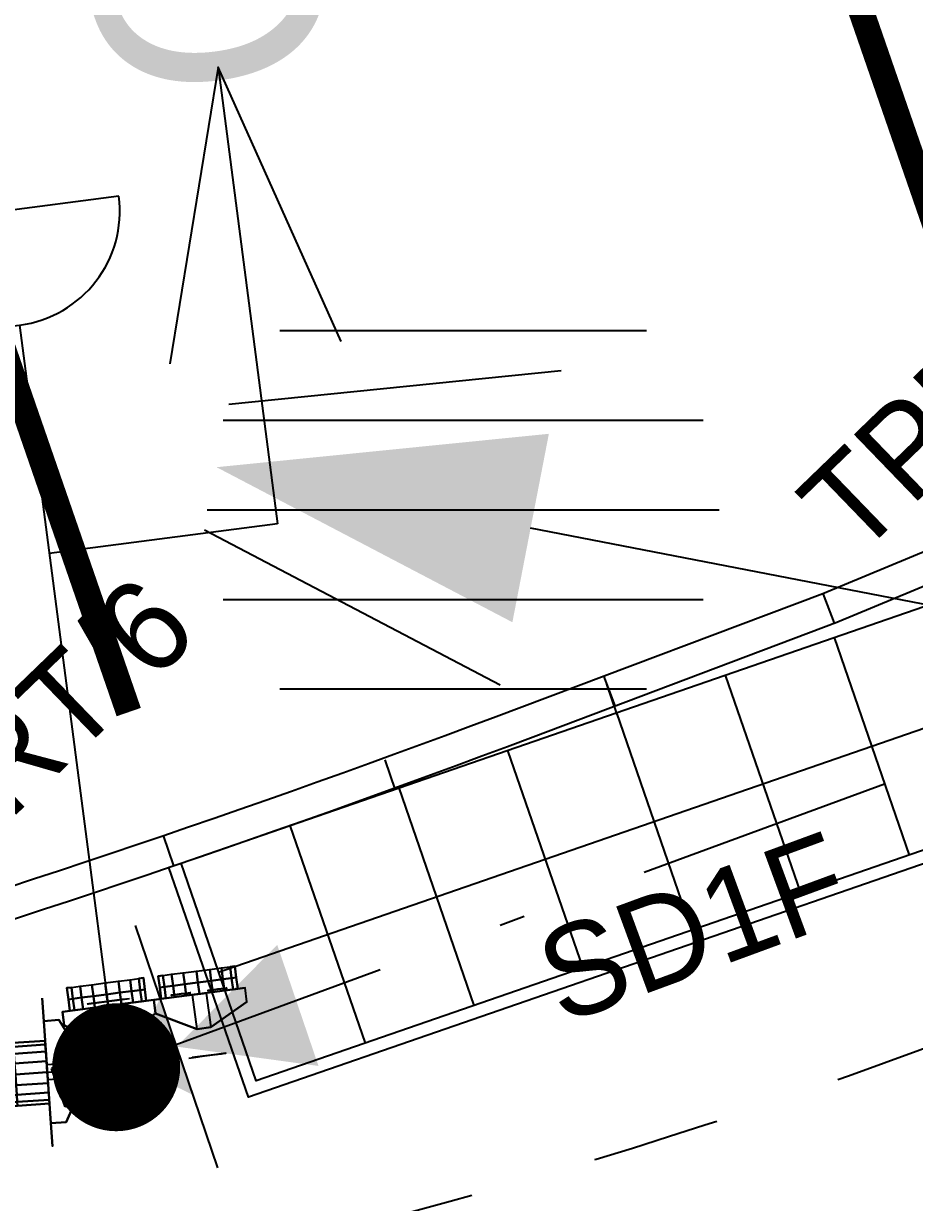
# Model space of a CAD drawing. Extents: x 421500 to 422711, y 436000 to 437000.
# Drawn here: x 422021.902 to 422025.383, y 436557.112 to 436561.718 of the extents above; entities that cross this region are included whole.
import ezdxf
from ezdxf.enums import TextEntityAlignment as Align

# ---------------------------------------------------------------- set-up
doc = ezdxf.new("R2010")
doc.units = 0
for name, pattern in [('1055', [0.6, 0.1, -0.5]), ('XREF UTC_716709_AJB_1b$0$BLIP', [1, 0.5, -0.5]), ('XREF UTC_716709_AJB_1b$0$DASHDOT1', [2, 1, -0.5, 0, -0.5])]:
    doc.linetypes.add(name, pattern=pattern)
doc.layers.get('0').update_dxf_attribs({"color": 210})
for name, color, linetype in [('LINES-STUDS', 7, 'Continuous'), ('Pr-Kerb', 2, 'Continuous'), ('Pr-KerbEdge', 8, 'Continuous'), ('Pr-Poles', 2, 'Continuous'), ('Pr-TactFlag', 251, 'Continuous'), ('Pr-Tactiles', 4, 'Continuous'), ('XREF UTC_716709_AJB_1b$0$BASE', 7, 'Continuous'), ('XREF UTC_716709_AJB_1b$0$DATA', 7, 'Continuous'), ('XREF UTC_716709_AJB_1b$0$du-SLDUCT-F1', 30, 'XREF UTC_716709_AJB_1b$0$BLIP'), ('XREF UTC_716709_AJB_1b$0$du-UTCBOX', 42, 'Continuous'), ('XREF UTC_716709_AJB_1b$0$du-UTCDUCT-F1', 42, 'XREF UTC_716709_AJB_1b$0$DASHDOT1'), ('XREF UTC_716709_AJB_1b$0$du-UTCTEXT', 42, 'Continuous'), ('XREF UTC_716709_AJB_1b$0$SETOUT', 4, 'Continuous'), ('XREF UTC_716709_AJB_1b$0$Signals', 7, 'Continuous'), ('XREF UTC_716709_AJB_1b$0$VIEW', 7, 'Continuous')]:
    doc.layers.add(name, color=color, linetype=linetype)
doc.styles.add('XREF UTC_716709_AJB_1b$0$Standard', font='txt')

# ---------------------------------------------------------------- blocks, each defined once
blk = doc.blocks.new('pole')
blk.add_circle((0, 0), 0.05)
blk = doc.blocks.new('XREF UTC_716709_AJB_1b$0$pole')
at = {"const_width": 0.25}
blk.add_lwpolyline([(-0.125, 0, 1), (0.125, 0, 1)], format="xyb", close=True, dxfattribs=at)
at = {"layer": 'XREF UTC_716709_AJB_1b$0$SETOUT', "const_width": 0.125}
blk.add_lwpolyline([(-0.0625, 0, 1), (0.0625, 0, 1)], format="xyb", close=True, dxfattribs=at)
at = {"layer": 'XREF UTC_716709_AJB_1b$0$VIEW'}
blk.add_lwpolyline([(-0.025, 0.0433), (-0.05, 0), (-0.025, -0.0433), (0.025, -0.0433), (0.05, 0), (0.025, 0.0433)], close=True, dxfattribs=at)
at = {"layer": 'XREF UTC_716709_AJB_1b$0$DATA', "style": 'XREF UTC_716709_AJB_1b$0$Standard', "flags": 9}
for tag, p in [('HEIGHT', (0.5, 1)), ('TYPE', (0.5, 0.75)), ('NUM', (0.5, 0.5)), ('SITE', (0.5, 0.25)), ('IDENT', (0.5, 0))]:
    blk.add_attdef(tag, p, '', height=0.2, dxfattribs=at)
blk = doc.blocks.new('XREF UTC_716709_AJB_1b$0$HD001P')
at = {"linetype": 'Continuous'}
blk.add_line((0, 2.75), (0, 0), dxfattribs=at)
blk.add_solid([(0.375, 2.75), (-0.375, 2.75), (0, 4)], dxfattribs=at)
at = {"layer": 'XREF UTC_716709_AJB_1b$0$VIEW', "color": 1, "linetype": 'Continuous', "extrusion": (0, 1, 0), "const_width": 0.1}
blk.add_lwpolyline([(0.05, 2.94, 1), (-0.05, 2.94, 1)], format="xyb", close=True, dxfattribs=at)
at = {"layer": 'XREF UTC_716709_AJB_1b$0$VIEW', "color": 2, "linetype": 'Continuous', "extrusion": (0, 1, 0), "const_width": 0.1}
blk.add_lwpolyline([(0.05, 2.62, 1), (-0.05, 2.62, 1)], format="xyb", close=True, dxfattribs=at)
at = {"layer": 'XREF UTC_716709_AJB_1b$0$VIEW', "color": 3, "linetype": 'Continuous', "extrusion": (0, 1, 0), "const_width": 0.1}
blk.add_lwpolyline([(0.05, 2.3, 1), (-0.05, 2.3, 1)], format="xyb", close=True, dxfattribs=at)
at = {"layer": 'XREF UTC_716709_AJB_1b$0$VIEW', "color": 7, "linetype": 'Continuous'}
for points in [[(-0.2, 0.27, 2.1), (-0.29, 0.27, 2.1), (-0.29, 0.27, 3.2), (-0.2, 0.27, 3.2)], [(0.29, 0.27, 2.1), (0.2, 0.27, 2.1), (0.2, 0.27, 3.2), (0.29, 0.27, 3.2)]]:
    blk.add_3dface(points, dxfattribs=at)
at = {"layer": 'XREF UTC_716709_AJB_1b$0$VIEW', "linetype": 'Continuous'}
for points in [[(0.2, 0.27, 2.1), (-0.2, 0.27, 2.1), (-0.2, 0.27, 3.2), (0.2, 0.27, 3.2)], [(-0.2, 0.21, 2.1), (-0.2, 0.27, 2.1), (-0.2, 0.27, 3.2), (-0.2, 0.21, 3.2)], [(-0.03, 0.12, 2.1), (-0.03, 0.27, 2.1), (-0.2, 0.27, 2.1), (-0.2, 0.21, 2.1)], [(-0.03, 0.12, 3.2), (-0.03, 0.27, 3.2), (-0.2, 0.27, 3.2), (-0.2, 0.21, 3.2)], [(0.03, 0.27, 2.1), (0.03, 0.12, 2.1), (-0.03, 0.12, 2.1), (-0.03, 0.27, 2.1)], [(0.03, 0.27, 3.2), (0.03, 0.12, 3.2), (-0.03, 0.12, 3.2), (-0.03, 0.27, 3.2)], [(0.2, 0.21, 2.1), (0.2, 0.27, 2.1), (0.03, 0.27, 2.1), (0.03, 0.12, 2.1)], [(0.2, 0.21, 3.2), (0.2, 0.27, 3.2), (0.03, 0.27, 3.2), (0.03, 0.12, 3.2)], [(0.2, 0.21, 2.1), (0.2, 0.27, 2.1), (0.2, 0.27, 3.2), (0.2, 0.21, 3.2)], [(-0.2, 0.21, 2.1), (-0.03, 0.12, 2.1), (-0.03, 0.12, 3.2), (-0.2, 0.21, 3.2)], [(0.03, 0.12, 2.1), (0.2, 0.21, 2.1), (0.2, 0.21, 3.2), (0.03, 0.12, 3.2)], [(-0.03, 0.12, 2.1), (0.03, 0.12, 2.1), (0.03, 0.12, 3.2), (-0.03, 0.12, 3.2)]]:
    blk.add_3dface(points, dxfattribs=at)
at = {"layer": 'XREF UTC_716709_AJB_1b$0$DATA', "style": 'XREF UTC_716709_AJB_1b$0$Standard', "flags": 9}
for tag, p in [('SUPPORT', (0.75, 1.5)), ('BRACKETS', (0.75, 1.25)), ('HEIGHT', (0.75, 1)), ('CABLE', (0.75, 0.75)), ('PHASE', (0.75, 0.5)), ('TYPE', (0.75, 0.25)), ('NUM', (0.75, 0)), ('SITE', (0.75, -0.25)), ('IDENT', (0.75, -0.5))]:
    blk.add_attdef(tag, p, '', height=0.2, dxfattribs=at)
at = {"layer": 'XREF UTC_716709_AJB_1b$0$VIEW', "linetype": 'Continuous'}
mesh = blk.add_polymesh((13, 3), dxfattribs=at)
for k, corner in enumerate([(0.1083, 0.27, 2.8775), (0.1083, 0.395, 2.8775), (0.1083, 0.52, 2.8775), (0.1231, 0.27, 2.9183), (0.1231, 0.395, 2.9183), (0.1231, 0.52, 2.9183), (0.1231, 0.27, 2.9617), (0.1231, 0.395, 2.9617), (0.1231, 0.52, 2.9617), (0.1083, 0.27, 3.0025), (0.1083, 0.395, 3.0025), (0.1083, 0.52, 3.0025), (0.0803, 0.27, 3.0358), (0.0803, 0.395, 3.0358), (0.0803, 0.52, 3.0358), (0.0428, 0.27, 3.0575), (0.0428, 0.395, 3.0575), (0.0428, 0.52, 3.0575), (0, 0.27, 3.065), (0, 0.395, 3.065), (0, 0.52, 3.065), (-0.0428, 0.27, 3.0575), (-0.0428, 0.395, 3.0575), (-0.0428, 0.52, 3.0575), (-0.0803, 0.27, 3.0358), (-0.0803, 0.395, 3.0358), (-0.0803, 0.52, 3.0358), (-0.1083, 0.27, 3.0025), (-0.1083, 0.395, 3.0025), (-0.1083, 0.52, 3.0025), (-0.1231, 0.27, 2.9617), (-0.1231, 0.395, 2.9617), (-0.1231, 0.52, 2.9617), (-0.1231, 0.27, 2.9183), (-0.1231, 0.395, 2.9183), (-0.1231, 0.52, 2.9183), (-0.1083, 0.27, 2.8775), (-0.1083, 0.395, 2.8775), (-0.1083, 0.52, 2.8775)]):
    mesh.set_mesh_vertex(divmod(k, 3), corner)
mesh = blk.add_polymesh((13, 3), dxfattribs=at)
for k, corner in enumerate([(0.1083, 0.27, 2.5575), (0.1083, 0.395, 2.5575), (0.1083, 0.52, 2.5575), (0.1231, 0.27, 2.5983), (0.1231, 0.395, 2.5983), (0.1231, 0.52, 2.5983), (0.1231, 0.27, 2.6417), (0.1231, 0.395, 2.6417), (0.1231, 0.52, 2.6417), (0.1083, 0.27, 2.6825), (0.1083, 0.395, 2.6825), (0.1083, 0.52, 2.6825), (0.0803, 0.27, 2.7158), (0.0803, 0.395, 2.7158), (0.0803, 0.52, 2.7158), (0.0428, 0.27, 2.7375), (0.0428, 0.395, 2.7375), (0.0428, 0.52, 2.7375), (0, 0.27, 2.745), (0, 0.395, 2.745), (0, 0.52, 2.745), (-0.0428, 0.27, 2.7375), (-0.0428, 0.395, 2.7375), (-0.0428, 0.52, 2.7375), (-0.0803, 0.27, 2.7158), (-0.0803, 0.395, 2.7158), (-0.0803, 0.52, 2.7158), (-0.1083, 0.27, 2.6825), (-0.1083, 0.395, 2.6825), (-0.1083, 0.52, 2.6825), (-0.1231, 0.27, 2.6417), (-0.1231, 0.395, 2.6417), (-0.1231, 0.52, 2.6417), (-0.1231, 0.27, 2.5983), (-0.1231, 0.395, 2.5983), (-0.1231, 0.52, 2.5983), (-0.1083, 0.27, 2.5575), (-0.1083, 0.395, 2.5575), (-0.1083, 0.52, 2.5575)]):
    mesh.set_mesh_vertex(divmod(k, 3), corner)
mesh = blk.add_polymesh((13, 3), dxfattribs=at)
for k, corner in enumerate([(0.1083, 0.27, 2.2375), (0.1083, 0.395, 2.2375), (0.1083, 0.52, 2.2375), (0.1231, 0.27, 2.2783), (0.1231, 0.395, 2.2783), (0.1231, 0.52, 2.2783), (0.1231, 0.27, 2.3217), (0.1231, 0.395, 2.3217), (0.1231, 0.52, 2.3217), (0.1083, 0.27, 2.3625), (0.1083, 0.395, 2.3625), (0.1083, 0.52, 2.3625), (0.0803, 0.27, 2.3958), (0.0803, 0.395, 2.3958), (0.0803, 0.52, 2.3958), (0.0428, 0.27, 2.4175), (0.0428, 0.395, 2.4175), (0.0428, 0.52, 2.4175), (0, 0.27, 2.425), (0, 0.395, 2.425), (0, 0.52, 2.425), (-0.0428, 0.27, 2.4175), (-0.0428, 0.395, 2.4175), (-0.0428, 0.52, 2.4175), (-0.0803, 0.27, 2.3958), (-0.0803, 0.395, 2.3958), (-0.0803, 0.52, 2.3958), (-0.1083, 0.27, 2.3625), (-0.1083, 0.395, 2.3625), (-0.1083, 0.52, 2.3625), (-0.1231, 0.27, 2.3217), (-0.1231, 0.395, 2.3217), (-0.1231, 0.52, 2.3217), (-0.1231, 0.27, 2.2783), (-0.1231, 0.395, 2.2783), (-0.1231, 0.52, 2.2783), (-0.1083, 0.27, 2.2375), (-0.1083, 0.395, 2.2375), (-0.1083, 0.52, 2.2375)]):
    mesh.set_mesh_vertex(divmod(k, 3), corner)
blk = doc.blocks.new('XREF UTC_716709_AJB_1b$0$HD001S')
at = {"linetype": 'Continuous'}
for p, q in [((-0.625, 2.75), (-0.25, 4)), ((0.625, 2.75), (0.25, 4))]:
    blk.add_line(p, q, dxfattribs=at)
blk.add_line((0, 0), (0, 2.75))
blk.add_solid([(0.375, 2.75), (-0.375, 2.75), (0, 4)], dxfattribs=at)
at = {"layer": 'XREF UTC_716709_AJB_1b$0$VIEW', "color": 1, "linetype": 'Continuous', "extrusion": (0, 1, 0), "const_width": 0.1}
blk.add_lwpolyline([(0.05, 2.94, 1), (-0.05, 2.94, 1)], format="xyb", close=True, dxfattribs=at)
at = {"layer": 'XREF UTC_716709_AJB_1b$0$VIEW', "color": 2, "linetype": 'Continuous', "extrusion": (0, 1, 0), "const_width": 0.1}
blk.add_lwpolyline([(0.05, 2.62, 1), (-0.05, 2.62, 1)], format="xyb", close=True, dxfattribs=at)
at = {"layer": 'XREF UTC_716709_AJB_1b$0$VIEW', "color": 3, "linetype": 'Continuous', "extrusion": (0, 1, 0), "const_width": 0.1}
blk.add_lwpolyline([(0.05, 2.3, 1), (-0.05, 2.3, 1)], format="xyb", close=True, dxfattribs=at)
at = {"layer": 'XREF UTC_716709_AJB_1b$0$VIEW', "color": 7, "linetype": 'Continuous'}
for points in [[(-0.2, 0.27, 2.1), (-0.29, 0.27, 2.1), (-0.29, 0.27, 3.2), (-0.2, 0.27, 3.2)], [(0.29, 0.27, 2.1), (0.2, 0.27, 2.1), (0.2, 0.27, 3.2), (0.29, 0.27, 3.2)]]:
    blk.add_3dface(points, dxfattribs=at)
at = {"layer": 'XREF UTC_716709_AJB_1b$0$VIEW', "linetype": 'Continuous'}
for points in [[(0.2, 0.27, 2.1), (-0.2, 0.27, 2.1), (-0.2, 0.27, 3.2), (0.2, 0.27, 3.2)], [(-0.2, 0.21, 2.1), (-0.2, 0.27, 2.1), (-0.2, 0.27, 3.2), (-0.2, 0.21, 3.2)], [(-0.03, 0.12, 2.1), (-0.03, 0.27, 2.1), (-0.2, 0.27, 2.1), (-0.2, 0.21, 2.1)], [(-0.03, 0.12, 3.2), (-0.03, 0.27, 3.2), (-0.2, 0.27, 3.2), (-0.2, 0.21, 3.2)], [(0.03, 0.27, 2.1), (0.03, 0.12, 2.1), (-0.03, 0.12, 2.1), (-0.03, 0.27, 2.1)], [(0.03, 0.27, 3.2), (0.03, 0.12, 3.2), (-0.03, 0.12, 3.2), (-0.03, 0.27, 3.2)], [(0.2, 0.21, 2.1), (0.2, 0.27, 2.1), (0.03, 0.27, 2.1), (0.03, 0.12, 2.1)], [(0.2, 0.21, 3.2), (0.2, 0.27, 3.2), (0.03, 0.27, 3.2), (0.03, 0.12, 3.2)], [(0.2, 0.21, 2.1), (0.2, 0.27, 2.1), (0.2, 0.27, 3.2), (0.2, 0.21, 3.2)], [(-0.2, 0.21, 2.1), (-0.03, 0.12, 2.1), (-0.03, 0.12, 3.2), (-0.2, 0.21, 3.2)], [(0.03, 0.12, 2.1), (0.2, 0.21, 2.1), (0.2, 0.21, 3.2), (0.03, 0.12, 3.2)], [(-0.03, 0.12, 2.1), (0.03, 0.12, 2.1), (0.03, 0.12, 3.2), (-0.03, 0.12, 3.2)]]:
    blk.add_3dface(points, dxfattribs=at)
at = {"layer": 'XREF UTC_716709_AJB_1b$0$DATA', "style": 'XREF UTC_716709_AJB_1b$0$Standard', "flags": 9}
for tag, p in [('SUPPORT', (1, 1.5)), ('BRACKETS', (1, 1.25)), ('HEIGHT', (1, 1)), ('CABLE', (1, 0.75)), ('PHASE', (1, 0.5)), ('TYPE', (1, 0.25)), ('NUM', (1, 0)), ('SITE', (1, -0.25)), ('IDENT', (1, -0.5))]:
    blk.add_attdef(tag, p, '', height=0.2, dxfattribs=at)
at = {"layer": 'XREF UTC_716709_AJB_1b$0$VIEW', "linetype": 'Continuous'}
mesh = blk.add_polymesh((13, 3), dxfattribs=at)
for k, corner in enumerate([(0.0428, 0.27, 2.8225), (0.0428, 0.395, 2.8225), (0.0428, 0.52, 2.8225), (0.0909, 0.27, 2.8542), (0.0909, 0.395, 2.8542), (0.0909, 0.52, 2.8542), (0.1197, 0.27, 2.9041), (0.1197, 0.395, 2.9041), (0.1197, 0.52, 2.9041), (0.1231, 0.27, 2.9617), (0.1231, 0.395, 2.9617), (0.1231, 0.52, 2.9617), (0.1003, 0.27, 3.0146), (0.1003, 0.395, 3.0146), (0.1003, 0.52, 3.0146), (0.0561, 0.27, 3.0517), (0.0561, 0.395, 3.0517), (0.0561, 0.52, 3.0517), (0, 0.27, 3.065), (0, 0.395, 3.065), (0, 0.52, 3.065), (-0.0561, 0.27, 3.0517), (-0.0561, 0.395, 3.0517), (-0.0561, 0.52, 3.0517), (-0.1003, 0.27, 3.0146), (-0.1003, 0.395, 3.0146), (-0.1003, 0.52, 3.0146), (-0.1231, 0.27, 2.9617), (-0.1231, 0.395, 2.9617), (-0.1231, 0.52, 2.9617), (-0.1197, 0.27, 2.9041), (-0.1197, 0.395, 2.9041), (-0.1197, 0.52, 2.9041), (-0.0909, 0.27, 2.8542), (-0.0909, 0.395, 2.8542), (-0.0909, 0.52, 2.8542), (-0.0428, 0.27, 2.8225), (-0.0428, 0.395, 2.8225), (-0.0428, 0.52, 2.8225)]):
    mesh.set_mesh_vertex(divmod(k, 3), corner)
mesh = blk.add_polymesh((13, 3), dxfattribs=at)
for k, corner in enumerate([(0.0428, 0.27, 2.5025), (0.0428, 0.395, 2.5025), (0.0428, 0.52, 2.5025), (0.0909, 0.27, 2.5342), (0.0909, 0.395, 2.5342), (0.0909, 0.52, 2.5342), (0.1197, 0.27, 2.5841), (0.1197, 0.395, 2.5841), (0.1197, 0.52, 2.5841), (0.1231, 0.27, 2.6417), (0.1231, 0.395, 2.6417), (0.1231, 0.52, 2.6417), (0.1003, 0.27, 2.6946), (0.1003, 0.395, 2.6946), (0.1003, 0.52, 2.6946), (0.0561, 0.27, 2.7317), (0.0561, 0.395, 2.7317), (0.0561, 0.52, 2.7317), (0, 0.27, 2.745), (0, 0.395, 2.745), (0, 0.52, 2.745), (-0.0561, 0.27, 2.7317), (-0.0561, 0.395, 2.7317), (-0.0561, 0.52, 2.7317), (-0.1003, 0.27, 2.6946), (-0.1003, 0.395, 2.6946), (-0.1003, 0.52, 2.6946), (-0.1231, 0.27, 2.6417), (-0.1231, 0.395, 2.6417), (-0.1231, 0.52, 2.6417), (-0.1197, 0.27, 2.5841), (-0.1197, 0.395, 2.5841), (-0.1197, 0.52, 2.5841), (-0.0909, 0.27, 2.5342), (-0.0909, 0.395, 2.5342), (-0.0909, 0.52, 2.5342), (-0.0428, 0.27, 2.5025), (-0.0428, 0.395, 2.5025), (-0.0428, 0.52, 2.5025)]):
    mesh.set_mesh_vertex(divmod(k, 3), corner)
mesh = blk.add_polymesh((13, 3), dxfattribs=at)
for k, corner in enumerate([(0.0428, 0.27, 2.1825), (0.0428, 0.395, 2.1825), (0.0428, 0.52, 2.1825), (0.0909, 0.27, 2.2142), (0.0909, 0.395, 2.2142), (0.0909, 0.52, 2.2142), (0.1197, 0.27, 2.2641), (0.1197, 0.395, 2.2641), (0.1197, 0.52, 2.2641), (0.1231, 0.27, 2.3217), (0.1231, 0.395, 2.3217), (0.1231, 0.52, 2.3217), (0.1003, 0.27, 2.3746), (0.1003, 0.395, 2.3746), (0.1003, 0.52, 2.3746), (0.0561, 0.27, 2.4117), (0.0561, 0.395, 2.4117), (0.0561, 0.52, 2.4117), (0, 0.27, 2.425), (0, 0.395, 2.425), (0, 0.52, 2.425), (-0.0561, 0.27, 2.4117), (-0.0561, 0.395, 2.4117), (-0.0561, 0.52, 2.4117), (-0.1003, 0.27, 2.3746), (-0.1003, 0.395, 2.3746), (-0.1003, 0.52, 2.3746), (-0.1231, 0.27, 2.3217), (-0.1231, 0.395, 2.3217), (-0.1231, 0.52, 2.3217), (-0.1197, 0.27, 2.2641), (-0.1197, 0.395, 2.2641), (-0.1197, 0.52, 2.2641), (-0.0909, 0.27, 2.2142), (-0.0909, 0.395, 2.2142), (-0.0909, 0.52, 2.2142), (-0.0428, 0.27, 2.1825), (-0.0428, 0.395, 2.1825), (-0.0428, 0.52, 2.1825)]):
    mesh.set_mesh_vertex(divmod(k, 3), corner)
blk = doc.blocks.new('XREF UTC_716709_AJB_1b$0$HD080A')
blk.add_line((0.5, 0.25), (-0.5, 0.25))
blk.add_solid([(0, 0.25), (0.25, 0.75), (-0.25, 0.75)])
at = {"layer": 'XREF UTC_716709_AJB_1b$0$VIEW'}
blk.add_solid([(0, 0.05, 1), (0.2, 0.25, 1), (-0.2, 0.25, 1)], dxfattribs=at)
at = {"layer": 'XREF UTC_716709_AJB_1b$0$BASE', "style": 'XREF UTC_716709_AJB_1b$0$Standard', "flags": 3}
blk.add_attdef('SIG', (0, 0), '', height=0.2, rotation=270, dxfattribs=at)
at = {"layer": 'XREF UTC_716709_AJB_1b$0$DATA', "style": 'XREF UTC_716709_AJB_1b$0$Standard', "flags": 9}
for tag, p in [('SUPPORT', (1, 1.25)), ('FEATURES', (1, 1)), ('HEIGHT', (1, 0.75)), ('CABLE', (1, 0.5)), ('PHASE', (1, 0.25)), ('TYPE', (1, 0)), ('NUM', (1, -0.25)), ('SITE', (1, -0.5)), ('IDENT', (1, -0.75))]:
    blk.add_attdef(tag, p, '', height=0.2, dxfattribs=at)
blk = doc.blocks.new('XREF UTC_716709_AJB_1b$0$LOUVR200')
at = {"linetype": 'Continuous'}
for p, q in [((0, -1), (0, 1)), ((-0.35, -0.9381), (-0.35, 0.9381)), ((0.35, -0.9381), (0.35, 0.9381)), ((-0.7, -0.7159), (-0.7, 0.7159)), ((0.7, -0.7159), (0.7, 0.7159))]:
    blk.add_line(p, q, dxfattribs=at)
blk = doc.blocks.new('*X78')
at = {"color": 0, "linetype": 'Continuous'}
for p, q in [((74.3584, 59.07), (74.4481, 59.07)), ((74.36, 59.075), (74.4464, 59.075)), ((74.36, 58.9889), (74.36, 59.0749)), ((74.365, 59.0258), (74.365, 59.0759)), ((74.37, 59.0383), (74.37, 59.0767)), ((74.375, 58.8914), (74.375, 59.0775)), ((74.38, 58.9054), (74.38, 59.0784)), ((74.3847, 59.105), (74.4217, 59.105)), ((74.3847, 59.1), (74.4217, 59.1)), ((74.3847, 59.095), (74.4217, 59.095)), ((74.385, 59.0933), (74.385, 59.106)), ((74.385, 58.9193), (74.385, 59.0792)), ((74.3883, 59.09), (74.4182, 59.09)), ((74.3897, 59.08), (74.4167, 59.08)), ((74.39, 59.0883), (74.39, 59.1085)), ((74.39, 58.9333), (74.39, 59.08)), ((74.393, 59.11), (74.4134, 59.11)), ((74.3933, 59.085), (74.4132, 59.085)), ((74.395, 59.0833), (74.395, 59.111)), ((74.395, 58.9473), (74.395, 59.0809)), ((74.4, 58.9613), (74.4, 59.112)), ((74.405, 58.9653), (74.405, 59.112)), ((74.41, 59.0818), (74.41, 59.1117)), ((74.41, 58.9513), (74.41, 59.0811)), ((74.415, 59.0868), (74.415, 59.1092)), ((74.415, 58.9373), (74.415, 59.0803)), ((74.42, 59.0918), (74.42, 59.1067)), ((74.42, 58.9234), (74.42, 59.0795)), ((74.425, 58.9094), (74.425, 59.0786)), ((74.43, 58.8954), (74.43, 59.0778)), ((74.435, 59.0419), (74.435, 59.077)), ((74.44, 59.0294), (74.44, 59.0761)), ((74.445, 59.0169), (74.445, 59.0753)), ((74.3416, 59.025), (74.3647, 59.025)), ((74.3416, 59.02), (74.3627, 59.02)), ((74.3437, 59.03), (74.3667, 59.03)), ((74.3439, 59.015), (74.3607, 59.015)), ((74.345, 59.0127), (74.345, 59.0326)), ((74.3462, 59.035), (74.3687, 59.035)), ((74.3484, 59.04), (74.3707, 59.04)), ((74.35, 59.045), (74.4564, 59.045)), ((74.35, 59.0039), (74.35, 59.0449)), ((74.3517, 59.05), (74.4547, 59.05)), ((74.3534, 59.055), (74.4531, 59.055)), ((74.355, 59.06), (74.4514, 59.06)), ((74.355, 58.9964), (74.355, 59.0599)), ((74.3567, 59.065), (74.4497, 59.065)), ((74.3724, 59.04), (74.434, 59.04)), ((74.3724, 59.035), (74.434, 59.035)), ((74.3724, 59.03), (74.434, 59.03)), ((74.3724, 59.025), (74.434, 59.025)), ((74.3724, 59.02), (74.434, 59.02)), ((74.3724, 59.015), (74.434, 59.015)), ((74.4357, 59.04), (74.4581, 59.04)), ((74.4377, 59.035), (74.4602, 59.035)), ((74.4397, 59.03), (74.4627, 59.03)), ((74.4417, 59.025), (74.4649, 59.025)), ((74.4437, 59.02), (74.4649, 59.02)), ((74.4457, 59.015), (74.4626, 59.015)), ((74.45, 58.9942), (74.45, 59.0642)), ((74.455, 59.0017), (74.455, 59.0492)), ((74.46, 59.0099), (74.46, 59.0355)), ((74.3464, 59.01), (74.3609, 59.01)), ((74.3493, 59.005), (74.3622, 59.005)), ((74.3526, 59), (74.3634, 59)), ((74.3559, 58.995), (74.3647, 58.995)), ((74.3593, 58.99), (74.3659, 58.99)), ((74.3601, 58.985), (74.365, 58.985)), ((74.3601, 58.98), (74.3633, 58.98)), ((74.3601, 58.975), (74.3616, 58.975)), ((74.365, 58.9851), (74.365, 58.9937)), ((74.3689, 58.965), (74.4013, 58.965)), ((74.3699, 58.97), (74.4031, 58.97)), ((74.37, 58.8841), (74.37, 58.9707)), ((74.3709, 58.975), (74.4356, 58.975)), ((74.3719, 58.98), (74.4346, 58.98)), ((74.3724, 59.01), (74.434, 59.01)), ((74.3724, 59.005), (74.434, 59.005)), ((74.3724, 59), (74.434, 59)), ((74.3724, 58.995), (74.434, 58.995)), ((74.3724, 58.99), (74.434, 58.99)), ((74.3724, 58.985), (74.434, 58.985)), ((74.4033, 58.97), (74.4366, 58.97)), ((74.4051, 58.965), (74.4376, 58.965)), ((74.435, 58.8841), (74.435, 58.9779)), ((74.4405, 58.99), (74.4472, 58.99)), ((74.4415, 58.985), (74.4464, 58.985)), ((74.4418, 58.995), (74.4505, 58.995)), ((74.443, 59), (74.4538, 59)), ((74.4431, 58.98), (74.4464, 58.98)), ((74.4443, 59.005), (74.4572, 59.005)), ((74.4448, 58.975), (74.4464, 58.975)), ((74.445, 58.9744), (74.445, 59.008)), ((74.4455, 59.01), (74.4601, 59.01)), ((74.3589, 58.915), (74.3834, 58.915)), ((74.3599, 58.92), (74.3852, 58.92)), ((74.36, 58.8841), (74.36, 58.9207)), ((74.3609, 58.925), (74.387, 58.925)), ((74.3619, 58.93), (74.3888, 58.93)), ((74.3629, 58.935), (74.3906, 58.935)), ((74.3639, 58.94), (74.3924, 58.94)), ((74.3649, 58.945), (74.3942, 58.945)), ((74.365, 58.8841), (74.365, 58.9457)), ((74.3659, 58.95), (74.396, 58.95)), ((74.3669, 58.955), (74.3977, 58.955)), ((74.3679, 58.96), (74.3995, 58.96)), ((74.4069, 58.96), (74.4386, 58.96)), ((74.4087, 58.955), (74.4396, 58.955)), ((74.4105, 58.95), (74.4406, 58.95)), ((74.4123, 58.945), (74.4416, 58.945)), ((74.4141, 58.94), (74.4426, 58.94)), ((74.4158, 58.935), (74.4436, 58.935)), ((74.4176, 58.93), (74.4446, 58.93)), ((74.4194, 58.925), (74.4456, 58.925)), ((74.4212, 58.92), (74.4466, 58.92)), ((74.423, 58.915), (74.4476, 58.915)), ((74.44, 58.8841), (74.44, 58.9529)), ((74.445, 58.8841), (74.445, 58.9279)), ((74.3434, 58.885), (74.3727, 58.885)), ((74.345, 58.8841), (74.345, 58.8858)), ((74.35, 58.8841), (74.35, 58.8883)), ((74.3534, 58.89), (74.3745, 58.89)), ((74.3549, 58.895), (74.3763, 58.895)), ((74.355, 58.8841), (74.355, 58.8957)), ((74.3559, 58.9), (74.3781, 58.9)), ((74.3569, 58.905), (74.3799, 58.905)), ((74.3579, 58.91), (74.3817, 58.91)), ((74.4248, 58.91), (74.4486, 58.91)), ((74.4266, 58.905), (74.4496, 58.905)), ((74.4283, 58.9), (74.4506, 58.9)), ((74.4301, 58.895), (74.4516, 58.895)), ((74.4319, 58.89), (74.453, 58.89)), ((74.4337, 58.885), (74.463, 58.885)), ((74.45, 58.8841), (74.45, 58.9029)), ((74.455, 58.8841), (74.455, 58.889)), ((74.46, 58.8841), (74.46, 58.8865))]:
    blk.add_line(p, q, dxfattribs=at)
blk = doc.blocks.new('*X79')
at = {"color": 0, "linetype": 'Continuous'}
for p, q in [((74.795, 58.966), (74.795, 59.1174)), ((74.8, 58.9695), (74.8, 59.1176)), ((74.805, 58.9651), (74.805, 59.1179)), ((74.81, 58.9607), (74.81, 59.1179)), ((74.815, 59.086), (74.815, 59.1179)), ((74.77, 59.0407), (74.77, 59.0665)), ((74.775, 59.041), (74.775, 59.0685)), ((74.7787, 59.07), (74.8394, 59.07)), ((74.7798, 59.105), (74.8212, 59.105)), ((74.78, 59.1042), (74.78, 59.1087)), ((74.78, 58.948), (74.78, 59.0705)), ((74.7804, 59.11), (74.8211, 59.11)), ((74.7811, 59.1), (74.821, 59.1)), ((74.7818, 59.115), (74.818, 59.115)), ((74.7823, 59.095), (74.8204, 59.095)), ((74.7841, 59.09), (74.8198, 59.09)), ((74.785, 59.0878), (74.785, 59.1159)), ((74.785, 58.954), (74.785, 59.074)), ((74.7859, 59.075), (74.8274, 59.075)), ((74.7862, 59.085), (74.8119, 59.085)), ((74.7874, 59.08), (74.8123, 59.08)), ((74.79, 58.96), (74.79, 59.1168)), ((74.815, 58.9564), (74.815, 59.0768)), ((74.82, 59.0914), (74.82, 59.1118)), ((74.82, 58.952), (74.82, 59.0769)), ((74.825, 59.0168), (74.825, 59.0756)), ((74.83, 59.0344), (74.83, 59.0743)), ((74.835, 59.0312), (74.835, 59.073)), ((74.84, 59.0279), (74.84, 59.0692)), ((74.7243, 59.025), (74.7442, 59.025)), ((74.7243, 59.02), (74.7425, 59.02)), ((74.7243, 59.015), (74.7409, 59.015)), ((74.725, 59.03), (74.7465, 59.03)), ((74.725, 59.0063), (74.725, 59.03)), ((74.7287, 59.035), (74.7515, 59.035)), ((74.73, 58.9971), (74.73, 59.0367)), ((74.7325, 59.04), (74.7605, 59.04)), ((74.735, 58.9972), (74.735, 59.0434)), ((74.7362, 59.045), (74.8609, 59.045)), ((74.74, 59.05), (74.8576, 59.05)), ((74.74, 59.0022), (74.74, 59.05)), ((74.745, 59.0274), (74.745, 59.0535)), ((74.7472, 59.055), (74.8527, 59.055)), ((74.75, 59.0335), (74.75, 59.0569)), ((74.7547, 59.06), (74.8477, 59.06)), ((74.755, 59.0385), (74.755, 59.0602)), ((74.76, 59.04), (74.76, 59.0625)), ((74.765, 59.0403), (74.765, 59.0645)), ((74.7662, 59.065), (74.8434, 59.065)), ((74.7744, 59.015), (74.8246, 59.015)), ((74.7748, 59.02), (74.8258, 59.02)), ((74.775, 58.942), (74.775, 59.0231)), ((74.7751, 59.025), (74.827, 59.025)), ((74.7755, 59.03), (74.8282, 59.03)), ((74.7758, 59.035), (74.8676, 59.035)), ((74.7762, 59.04), (74.8643, 59.04)), ((74.8368, 59.03), (74.8724, 59.03)), ((74.8445, 59.025), (74.8774, 59.025)), ((74.845, 59.0246), (74.845, 59.0631)), ((74.85, 59.0214), (74.85, 59.0577)), ((74.8521, 59.02), (74.8936, 59.02)), ((74.855, 59.0181), (74.855, 59.0527)), ((74.8598, 59.015), (74.9068, 59.015)), ((74.86, 59.0149), (74.86, 59.0464)), ((74.865, 59.0127), (74.865, 59.0389)), ((74.87, 59.0119), (74.87, 59.0324)), ((74.875, 59.0111), (74.875, 59.0274)), ((74.88, 59.0103), (74.88, 59.0234)), ((74.885, 59.0095), (74.885, 59.0222)), ((74.89, 59.009), (74.89, 59.0209)), ((74.895, 59.0086), (74.895, 59.0197)), ((74.9, 59.0082), (74.9, 59.0184)), ((74.905, 59.0096), (74.905, 59.0159)), ((74.7243, 59.01), (74.7402, 59.01)), ((74.7257, 59.005), (74.7402, 59.005)), ((74.7282, 59), (74.7378, 59)), ((74.7571, 58.965), (74.7942, 58.965)), ((74.76, 58.924), (74.76, 58.9695)), ((74.7603, 58.97), (74.7984, 58.97)), ((74.7636, 58.975), (74.8372, 58.975)), ((74.765, 58.93), (74.765, 58.9771)), ((74.7669, 58.98), (74.8331, 58.98)), ((74.77, 58.936), (74.77, 58.9848)), ((74.7701, 58.985), (74.8291, 58.985)), ((74.7726, 58.99), (74.825, 58.99)), ((74.773, 58.995), (74.8209, 58.995)), ((74.7733, 59), (74.8209, 59)), ((74.7737, 59.005), (74.8221, 59.005)), ((74.7741, 59.01), (74.8234, 59.01)), ((74.7994, 58.97), (74.8412, 58.97)), ((74.8051, 58.965), (74.8453, 58.965)), ((74.825, 58.9476), (74.825, 58.99)), ((74.83, 58.9433), (74.83, 58.9838)), ((74.835, 58.9389), (74.835, 58.9777)), ((74.84, 58.9345), (74.84, 58.9715)), ((74.845, 58.9297), (74.845, 58.9654)), ((74.8817, 59.01), (74.9056, 59.01)), ((74.91, 59.0127), (74.91, 59.0134)), ((74.7244, 58.915), (74.7525, 58.915)), ((74.725, 58.9058), (74.725, 58.916)), ((74.7276, 58.92), (74.7567, 58.92)), ((74.73, 58.9051), (74.73, 58.9236)), ((74.7309, 58.925), (74.7608, 58.925)), ((74.7342, 58.93), (74.765, 58.93)), ((74.735, 58.9044), (74.735, 58.9313)), ((74.7375, 58.935), (74.7692, 58.935)), ((74.74, 58.9037), (74.74, 58.9389)), ((74.7407, 58.94), (74.7733, 58.94)), ((74.744, 58.945), (74.7775, 58.945)), ((74.745, 58.903), (74.745, 58.9465)), ((74.7473, 58.95), (74.7817, 58.95)), ((74.75, 58.912), (74.75, 58.9542)), ((74.7505, 58.955), (74.7858, 58.955)), ((74.7538, 58.96), (74.79, 58.96)), ((74.755, 58.918), (74.755, 58.9618)), ((74.8108, 58.96), (74.8493, 58.96)), ((74.8166, 58.955), (74.8534, 58.955)), ((74.8223, 58.95), (74.8575, 58.95)), ((74.828, 58.945), (74.8615, 58.945)), ((74.8337, 58.94), (74.8656, 58.94)), ((74.8394, 58.935), (74.8696, 58.935)), ((74.8447, 58.93), (74.8737, 58.93)), ((74.8497, 58.925), (74.8778, 58.925)), ((74.85, 58.9247), (74.85, 58.9592)), ((74.8547, 58.92), (74.8818, 58.92)), ((74.855, 58.9197), (74.855, 58.953)), ((74.8597, 58.915), (74.8961, 58.915)), ((74.86, 58.9147), (74.86, 58.9469)), ((74.865, 58.9097), (74.865, 58.9407)), ((74.87, 58.9047), (74.87, 58.9346)), ((74.875, 58.9024), (74.875, 58.9284)), ((74.88, 58.9054), (74.88, 58.9222)), ((74.885, 58.9084), (74.885, 58.9173)), ((74.89, 58.9114), (74.89, 58.9173)), ((74.895, 58.9144), (74.895, 58.9173)), ((74.72, 58.9065), (74.72, 58.9083)), ((74.7211, 58.91), (74.7483, 58.91)), ((74.7307, 58.905), (74.7489, 58.905)), ((74.75, 58.9023), (74.75, 58.9045)), ((74.755, 58.9015), (74.755, 58.902)), ((74.8647, 58.91), (74.8877, 58.91)), ((74.8697, 58.905), (74.8794, 58.905))]:
    blk.add_line(p, q, dxfattribs=at)
blk = doc.blocks.new('XREF UTC_716709_AJB_1b$0$HD093B')
at = {"linetype": 'Continuous'}
for p, q in [((1, 4.25), (1, 2.25)), ((0.5, 3.75), (-0.5, 3.75)), ((0, 3.25), (0, 0.25)), ((1, 2.25), (0, 2.25))]:
    blk.add_line(p, q, dxfattribs=at)
at = {"color": 0, "linetype": 'Continuous'}
blk.add_lwpolyline([(1.375, 3), (1, 4.25), (0.625, 3)], dxfattribs=at)
at = {"linetype": 'Continuous'}
blk.add_arc((0, 3.75), 0.5, 180, 0, dxfattribs=at)
at = {"layer": 'XREF UTC_716709_AJB_1b$0$VIEW', "color": 3, "extrusion": (0, -1, 0)}
blk.add_lwpolyline([(0.0102, 2.5169), (0.0275, 2.5123), (0.0367, 2.501), (0.0474, 2.4903), (0.058, 2.4744), (0.0687, 2.4637), (0.09, 2.4584), (0.1006, 2.4531), (0.0924, 2.448), (0.0762, 2.4493), (0.0527, 2.4531), (0.0194, 2.4748), (0.01, 2.4362), (0.074, 2.3573), (0.09, 2.3573), (0.0633, 2.3414), (0.0314, 2.3733), (-0.0112, 2.4105), (-0.0644, 2.3467), (-0.0538, 2.3414), (-0.0911, 2.3467), (-0.0375, 2.4287), (-0.0337, 2.4811), (-0.0538, 2.4797), (-0.0644, 2.4691), (-0.0698, 2.4531), (-0.0698, 2.4425), (-0.0751, 2.4371), (-0.0804, 2.4371), (-0.0857, 2.4478), (-0.0857, 2.4691), (-0.0698, 2.4903), (-0.0538, 2.501), (-0.0272, 2.5116), (-0.0237, 2.5154), (-0.0225, 2.5204), (-0.0237, 2.5248), (-0.0272, 2.5329), (-0.0306, 2.5466), (-0.0281, 2.5554), (-0.0175, 2.5572), (-0.0056, 2.5579), (0.0063, 2.5579), (0.0112, 2.5497), (0.0112, 2.5423), (0.0094, 2.526), (0.0019, 2.526), (0.0025, 2.5167), (0.0101, 2.517)], close=True, dxfattribs=at)
at = {"layer": 'XREF UTC_716709_AJB_1b$0$VIEW', "color": 1, "extrusion": (0, -1, 0)}
blk.add_lwpolyline([(0.0032, 2.942), (-0.0029, 2.942), (-0.0153, 2.9359), (-0.0153, 2.9297), (-0.0153, 2.9235), (-0.0029, 2.9112), (-0.0399, 2.9051), (-0.0461, 2.8866), (-0.0523, 2.8681), (-0.0584, 2.8558), (-0.0584, 2.8496), (-0.0523, 2.8373), (-0.0399, 2.8188), (-0.0399, 2.8003), (-0.0338, 2.8188), (-0.0399, 2.8434), (-0.0276, 2.8743), (-0.0276, 2.8311), (-0.0276, 2.8126), (-0.0461, 2.7202), (-0.0584, 2.7141), (-0.0276, 2.7141), (0.0032, 2.8003), (0.034, 2.7141), (0.0649, 2.7141), (0.0525, 2.7202), (0.034, 2.8126), (0.034, 2.8311), (0.034, 2.8743), (0.0464, 2.8434), (0.0402, 2.8188), (0.0464, 2.8003), (0.0464, 2.8188), (0.0587, 2.8373), (0.0649, 2.8496), (0.0649, 2.8558), (0.0587, 2.8681), (0.0525, 2.8866), (0.0464, 2.9051), (0.0094, 2.9112), (0.0217, 2.9235), (0.0217, 2.9297), (0.0217, 2.9359), (0.0094, 2.942)], close=True, dxfattribs=at)
at = {"layer": 'XREF UTC_716709_AJB_1b$0$VIEW', "color": 3, "linetype": 'Continuous', "extrusion": (0, -1, 0)}
for points in [[(0.3183, 2.4364), (0.3386, 2.525), (0.3588, 2.525)], [(0.335, 2.5022), (0.3867, 2.4288), (0.4803, 2.4288), (0.4398, 2.5022), (0.3334, 2.5022)], [(0.4335, 2.5123), (0.4614, 2.5123)], [(0.4398, 2.5022), (0.4474, 2.5123)]]:
    blk.add_lwpolyline(points, dxfattribs=at)
for centre in [(0.3209, 2.4288, -0.28), (0.4803, 2.4288, -0.28)]:
    blk.add_circle(centre, 0.043, dxfattribs=at)
at = {"layer": 'XREF UTC_716709_AJB_1b$0$VIEW', "linetype": 'Continuous'}
for points in [[(0.2, 0.27, 2.25), (-0.2, 0.27, 2.25), (-0.2, 0.27, 3.05), (0.2, 0.27, 3.05)], [(-0.2, 0.21, 2.25), (-0.2, 0.27, 2.25), (-0.2, 0.27, 3.05), (-0.2, 0.21, 3.05)], [(-0.03, 0.12, 2.25), (-0.03, 0.27, 2.25), (-0.2, 0.27, 2.25), (-0.2, 0.21, 2.25)], [(-0.03, 0.12, 3.05), (-0.03, 0.27, 3.05), (-0.2, 0.27, 3.05), (-0.2, 0.21, 3.05)], [(-0.2, 0.21, 2.25), (-0.2, 0.27, 2.25), (-0.2, 0.27, 2.7), (-0.2, 0.21, 2.7)], [(0.03, 0.27, 2.25), (0.03, 0.12, 2.25), (-0.03, 0.12, 2.25), (-0.03, 0.27, 2.25)], [(0.03, 0.27, 3.05), (0.03, 0.12, 3.05), (-0.03, 0.12, 3.05), (-0.03, 0.27, 3.05)], [(0.2, 0.21, 2.25), (0.2, 0.27, 2.25), (0.03, 0.27, 2.25), (0.03, 0.12, 2.25)], [(0.2, 0.21, 3.05), (0.2, 0.27, 3.05), (0.03, 0.27, 3.05), (0.03, 0.12, 3.05)], [(0.2, 0.21, 2.25), (0.2, 0.27, 2.25), (0.2, 0.27, 3.05), (0.2, 0.21, 3.05)], [(0.2, 0.21, 2.25), (0.2, 0.27, 2.25), (0.2, 0.27, 2.7), (0.2, 0.21, 2.7)], [(0.6, 0.27, 2.25), (0.2, 0.27, 2.25), (0.2, 0.27, 2.7), (0.6, 0.27, 2.7)], [(0.37, 0.12, 2.25), (0.37, 0.27, 2.25), (0.2, 0.27, 2.25), (0.2, 0.21, 2.25)], [(0.37, 0.12, 2.7), (0.37, 0.27, 2.7), (0.2, 0.27, 2.7), (0.2, 0.21, 2.7)], [(0.43, 0.27, 2.25), (0.43, 0.12, 2.25), (0.37, 0.12, 2.25), (0.37, 0.27, 2.25)], [(0.43, 0.27, 2.7), (0.43, 0.12, 2.7), (0.37, 0.12, 2.7), (0.37, 0.27, 2.7)], [(0.6, 0.21, 2.25), (0.6, 0.27, 2.25), (0.43, 0.27, 2.25), (0.43, 0.12, 2.25)], [(0.6, 0.21, 2.7), (0.6, 0.27, 2.7), (0.43, 0.27, 2.7), (0.43, 0.12, 2.7)], [(-0.2, 0.21, 2.25), (-0.03, 0.12, 2.25), (-0.03, 0.12, 3.05), (-0.2, 0.21, 3.05)], [(0.03, 0.12, 2.25), (0.2, 0.21, 2.25), (0.2, 0.21, 3.05), (0.03, 0.12, 3.05)], [(0.2, 0.21, 2.25), (0.37, 0.12, 2.25), (0.37, 0.12, 2.7), (0.2, 0.21, 2.7)], [(0.43, 0.12, 2.25), (0.6, 0.21, 2.25), (0.6, 0.21, 2.7), (0.43, 0.12, 2.7)], [(-0.03, 0.12, 2.25), (0.03, 0.12, 2.25), (0.03, 0.12, 3.05), (-0.03, 0.12, 3.05)], [(0.37, 0.12, 2.25), (0.43, 0.12, 2.25), (0.43, 0.12, 2.7), (0.37, 0.12, 2.7)]]:
    blk.add_3dface(points, dxfattribs=at)
at = {"layer": 'XREF UTC_716709_AJB_1b$0$VIEW', "color": 3, "linetype": 'Continuous', "extrusion": (0, -1, 0)}
blk.add_blockref('*X79', (-74.81, -56.56, -0.29), dxfattribs=at)
at = {"layer": 'XREF UTC_716709_AJB_1b$0$VIEW', "color": 1, "linetype": 'Continuous', "extrusion": (0, -1, 0)}
blk.add_blockref('*X78', (-74.4, -56.17, -0.29), dxfattribs=at)
at = {"style": 'XREF UTC_716709_AJB_1b$0$Standard'}
blk.add_text('C', height=1, rotation=90, dxfattribs=at).set_placement((1, 4.6072), align=Align.MIDDLE)
at = {"layer": 'XREF UTC_716709_AJB_1b$0$DATA', "style": 'XREF UTC_716709_AJB_1b$0$Standard', "flags": 9}
for tag, p in [('SUPPORT', (0.75, 1.75)), ('BRACKETS', (0.75, 1.5)), ('HEIGHT', (0.75, 1.25)), ('CABLE', (0.75, 1)), ('PHASE', (0.75, 0.75)), ('TYPE', (0.75, 0.5)), ('NUM', (0.75, 0.25)), ('SITE', (0.75, 0)), ('IDENT', (0.75, -0.25))]:
    blk.add_attdef(tag, p, '', height=0.2, dxfattribs=at)
at = {"layer": 'XREF UTC_716709_AJB_1b$0$VIEW', "linetype": 'Continuous'}
mesh = blk.add_polymesh((13, 3), dxfattribs=at)
for k, corner in enumerate([(0.1472, 0.37, 2.365), (0.1472, 0.32, 2.365), (0.1472, 0.27, 2.365), (0.1674, 0.37, 2.4205), (0.1674, 0.32, 2.4205), (0.1674, 0.27, 2.4205), (0.1674, 0.37, 2.4795), (0.1674, 0.32, 2.4795), (0.1674, 0.27, 2.4795), (0.1472, 0.37, 2.535), (0.1472, 0.32, 2.535), (0.1472, 0.27, 2.535), (0.1093, 0.37, 2.5802), (0.1093, 0.32, 2.5802), (0.1093, 0.27, 2.5802), (0.0581, 0.37, 2.6097), (0.0581, 0.32, 2.6097), (0.0581, 0.27, 2.6097), (0, 0.37, 2.62), (0, 0.32, 2.62), (0, 0.27, 2.62), (-0.0581, 0.37, 2.6097), (-0.0581, 0.32, 2.6097), (-0.0581, 0.27, 2.6097), (-0.1093, 0.37, 2.5802), (-0.1093, 0.32, 2.5802), (-0.1093, 0.27, 2.5802), (-0.1472, 0.37, 2.535), (-0.1472, 0.32, 2.535), (-0.1472, 0.27, 2.535), (-0.1674, 0.37, 2.4795), (-0.1674, 0.32, 2.4795), (-0.1674, 0.27, 2.4795), (-0.1674, 0.37, 2.4205), (-0.1674, 0.32, 2.4205), (-0.1674, 0.27, 2.4205), (-0.1472, 0.37, 2.365), (-0.1472, 0.32, 2.365), (-0.1472, 0.27, 2.365)]):
    mesh.set_mesh_vertex(divmod(k, 3), corner)
mesh = blk.add_polymesh((13, 3), dxfattribs=at)
for k, corner in enumerate([(0.1472, 0.37, 2.735), (0.1472, 0.32, 2.735), (0.1472, 0.27, 2.735), (0.1674, 0.37, 2.7905), (0.1674, 0.32, 2.7905), (0.1674, 0.27, 2.7905), (0.1674, 0.37, 2.8495), (0.1674, 0.32, 2.8495), (0.1674, 0.27, 2.8495), (0.1472, 0.37, 2.905), (0.1472, 0.32, 2.905), (0.1472, 0.27, 2.905), (0.1093, 0.37, 2.9502), (0.1093, 0.32, 2.9502), (0.1093, 0.27, 2.9502), (0.0581, 0.37, 2.9797), (0.0581, 0.32, 2.9797), (0.0581, 0.27, 2.9797), (0, 0.37, 2.99), (0, 0.32, 2.99), (0, 0.27, 2.99), (-0.0581, 0.37, 2.9797), (-0.0581, 0.32, 2.9797), (-0.0581, 0.27, 2.9797), (-0.1093, 0.37, 2.9502), (-0.1093, 0.32, 2.9502), (-0.1093, 0.27, 2.9502), (-0.1472, 0.37, 2.905), (-0.1472, 0.32, 2.905), (-0.1472, 0.27, 2.905), (-0.1674, 0.37, 2.8495), (-0.1674, 0.32, 2.8495), (-0.1674, 0.27, 2.8495), (-0.1674, 0.37, 2.7905), (-0.1674, 0.32, 2.7905), (-0.1674, 0.27, 2.7905), (-0.1472, 0.37, 2.735), (-0.1472, 0.32, 2.735), (-0.1472, 0.27, 2.735)]):
    mesh.set_mesh_vertex(divmod(k, 3), corner)
mesh = blk.add_polymesh((13, 3), dxfattribs=at)
for k, corner in enumerate([(0.5472, 0.37, 2.365), (0.5472, 0.32, 2.365), (0.5472, 0.27, 2.365), (0.5674, 0.37, 2.4205), (0.5674, 0.32, 2.4205), (0.5674, 0.27, 2.4205), (0.5674, 0.37, 2.4795), (0.5674, 0.32, 2.4795), (0.5674, 0.27, 2.4795), (0.5472, 0.37, 2.535), (0.5472, 0.32, 2.535), (0.5472, 0.27, 2.535), (0.5093, 0.37, 2.5802), (0.5093, 0.32, 2.5802), (0.5093, 0.27, 2.5802), (0.4581, 0.37, 2.6097), (0.4581, 0.32, 2.6097), (0.4581, 0.27, 2.6097), (0.4, 0.37, 2.62), (0.4, 0.32, 2.62), (0.4, 0.27, 2.62), (0.3419, 0.37, 2.6097), (0.3419, 0.32, 2.6097), (0.3419, 0.27, 2.6097), (0.2907, 0.37, 2.5802), (0.2907, 0.32, 2.5802), (0.2907, 0.27, 2.5802), (0.2528, 0.37, 2.535), (0.2528, 0.32, 2.535), (0.2528, 0.27, 2.535), (0.2326, 0.37, 2.4795), (0.2326, 0.32, 2.4795), (0.2326, 0.27, 2.4795), (0.2326, 0.37, 2.4205), (0.2326, 0.32, 2.4205), (0.2326, 0.27, 2.4205), (0.2528, 0.37, 2.365), (0.2528, 0.32, 2.365), (0.2528, 0.27, 2.365)]):
    mesh.set_mesh_vertex(divmod(k, 3), corner)
blk = doc.blocks.new('XREF UTC_716709_AJB_1b$0$tprt')
for p, q in [((0.1, 0.08), (-0.24, 0.08)), ((-0.24, -0.08), (-0.24, 0.08)), ((-0.24, 0.08), (-0.049, -0.0099)), ((0.0236, 0.0441), (0.1, 0.08)), ((0.1, -0.08), (0.1, 0.08)), ((-0.24, -0.08), (-0.049, 0.0099)), ((0.0236, -0.0441), (0.1, -0.08)), ((-0.07, -0.08), (-0.24, -0.08)), ((0.1, -0.08), (-0.07, -0.08))]:
    blk.add_line(p, q)
blk.add_circle((0, 0), 0.05)

msp = doc.modelspace()

# ---------------------------------------------------------------- linework, layer by layer
at = {"layer": 'LINES-STUDS', "linetype": '1055', "const_width": 0.1, "flags": 128}
for points in [[(422023.6468, 436566.1858), (422025.6902, 436560.2767)], [(422020.2703, 436564.9345), (422022.3129, 436559.0276)]]:
    msp.add_lwpolyline(points, dxfattribs=at)
at = {"layer": 'Pr-Kerb', "flags": 128}
for points in [[(422025.0249, 436559.4916), (422029.6501, 436561.4122), (422030.1155, 436561.6187, -0.907924), (422031.0945, 436559.8854), (422028.2576, 436557.9002), (422024.161, 436555.0334), (422019.171, 436551.5415)], [(422003.7476, 436544.4401, 0.085294), (421999.6886, 436554.4901, -0.563959), (422000.1564, 436555.4043), (422010.5967, 436556.1451, 0.072541), (422023.8488, 436559.0482), (422025.0249, 436559.4916)]]:
    msp.add_lwpolyline(points, format="xyb", dxfattribs=at)
at = {"layer": 'Pr-KerbEdge'}
for p, q in [((422025.0249, 436559.4916), (422025.069, 436559.3746)), ((422024.1687, 436559.1688), (422024.2128, 436559.0519)), ((422024.1799, 436559.1363), (422024.2203, 436559.018)), ((422023.314, 436558.8409), (422023.3543, 436558.7226)), ((422022.448, 436558.5454), (422022.4883, 436558.4271))]:
    msp.add_line(p, q, dxfattribs=at)
at = {"layer": 'Pr-KerbEdge', "flags": 128}
for points in [[(422025.0728, 436559.3762), (422029.6994, 436561.2973), (422030.1662, 436561.5045, -0.907924), (422031.0228, 436559.9878), (422028.1859, 436558.0026), (422024.0894, 436555.1359), (422019.0994, 436551.6439)], [(422003.8698, 436544.4666, 0.085294), (421999.7949, 436554.5559, -0.563959), (422000.1652, 436555.2796), (422010.6055, 436556.0204, 0.072541), (422023.8929, 436558.9313), (422025.0867, 436559.3813)]]:
    msp.add_lwpolyline(points, format="xyb", dxfattribs=at)
msp.add_lwpolyline([(422025.9417, 436559.7022), (422026.2772, 436558.732), (422022.7804, 436557.5228), (422022.4699, 436558.4206)], dxfattribs=at)
at = {"layer": 'Pr-KerbEdge'}
msp.add_arc((422086.9238, 436454.9562), 118.125, 133.732121, 133.732121, dxfattribs=at)
at = {"layer": 'Pr-TactFlag'}
for p, q in [((422022.5172, 436558.4369), (422025.9195, 436559.6135)), ((422025.0689, 436559.3193), (422025.3631, 436558.4688)), ((422022.6643, 436558.0116), (422026.0666, 436559.1882)), ((422024.6436, 436559.1723), (422024.9378, 436558.3217)), ((422024.2184, 436559.0252), (422024.5125, 436558.1746)), ((422023.7931, 436558.8781), (422024.0872, 436558.0276)), ((422023.3678, 436558.7311), (422023.6619, 436557.8805)), ((422022.9425, 436558.584), (422023.2366, 436557.7334))]:
    msp.add_line(p, q, dxfattribs=at)
at = {"layer": 'Pr-Tactiles', "flags": 128}
msp.add_lwpolyline([(422025.8945, 436559.6858), (422026.2136, 436558.7629), (422022.8113, 436557.5864), (422022.5172, 436558.4369)], dxfattribs=at)
at = {"layer": 'XREF UTC_716709_AJB_1b$0$du-SLDUCT-F1', "flags": 128}
msp.add_lwpolyline([(422009.464, 436555.3259, 0.037395), (422012.9195, 436554.831, 0.072965), (422014.7101, 436554.9713, 0.001334), (422018.3928, 436555.82, 0.003608), (422019.7511, 436556.1473, 0.001109), (422022.3896, 436556.8093, 0.002821), (422023.4252, 436557.0778, 0.027951), (422025.682, 436557.8137, 0.046234), (422026.9674, 436558.4562, 0.000575), (422027.6824, 436558.9016, 0.000529), (422028.4588, 436559.3876, 0.002538), (422029.3437, 436559.9491, -0.018799), (422029.4656, 436560.021, -0.022806), (422029.4756, 436560.0258, -0.000995), (422029.7102, 436560.1256, -0.004117), (422029.7626, 436560.1472, -0.002011), (422029.8703, 436560.1902)], format="xyb", dxfattribs=at)
at = {"layer": 'XREF UTC_716709_AJB_1b$0$du-UTCDUCT-F1', "flags": 128}
msp.add_lwpolyline([(422022.3567, 436557.6769), (422026.4836, 436559.1959)], dxfattribs=at)
msp.add_lwpolyline([(422008.4507, 436554.7349, 0.008234), (422011.263, 436555.1309, 0.008234), (422014.0608, 436555.6193, 0.011907), (422018.0745, 436556.4878, 0.011907), (422022.0423, 436557.5464)], format="xyb", dxfattribs=at)

# ---------------------------------------------------------------- block references
at = {"layer": 'Pr-Poles'}
msp.add_blockref('pole', (422022.2638, 436557.6397), dxfattribs=at)
at = {"layer": 'XREF UTC_716709_AJB_1b$0$du-UTCBOX', "color": 6, "rotation": 19.40933967898963}
msp.add_blockref('XREF UTC_716709_AJB_1b$0$tprt', (422022.2638, 436557.6397), dxfattribs=at)
at = {"layer": 'XREF UTC_716709_AJB_1b$0$Signals', "xscale": 0.9000000000000001, "yscale": 0.9000000000000001, "zscale": 0.9000000000000001, "rotation": 7.413725598049524}
msp.add_blockref('XREF UTC_716709_AJB_1b$0$HD093B', (422022.2636, 436557.6389), dxfattribs=at)
at = {"layer": 'XREF UTC_716709_AJB_1b$0$Signals'}
for name, p, rotation in [('XREF UTC_716709_AJB_1b$0$HD001S', (422026.5832, 436559.2241), 79.0402381134531), ('XREF UTC_716709_AJB_1b$0$LOUVR200', (422023.6196, 436559.8181), 270), ('XREF UTC_716709_AJB_1b$0$HD080A', (422022.2638, 436557.6397), 288.8084957479115), ('XREF UTC_716709_AJB_1b$0$HD001P', (422022.2638, 436557.6397), 94.00843417305124)]:
    msp.add_blockref(name, p, dxfattribs=dict(at, rotation=rotation))
msp.add_blockref('XREF UTC_716709_AJB_1b$0$pole', (422022.2638, 436557.6397), dxfattribs=at)

# ---------------------------------------------------------------- texts
at = {"layer": 'XREF UTC_716709_AJB_1b$0$du-UTCTEXT', "style": 'XREF UTC_716709_AJB_1b$0$Standard'}
for s, rotation, p in [('TPRS/18', 44, (422025.1566, 436559.6218)), ('TPRT/6', 44, (422021.4022, 436558.172)), ('SD1F', 20.2075, (422024.0039, 436557.8054))]:
    msp.add_text(s, height=0.36, rotation=rotation, dxfattribs=at).set_placement(p)

doc.saveas('drawing.dxf')
